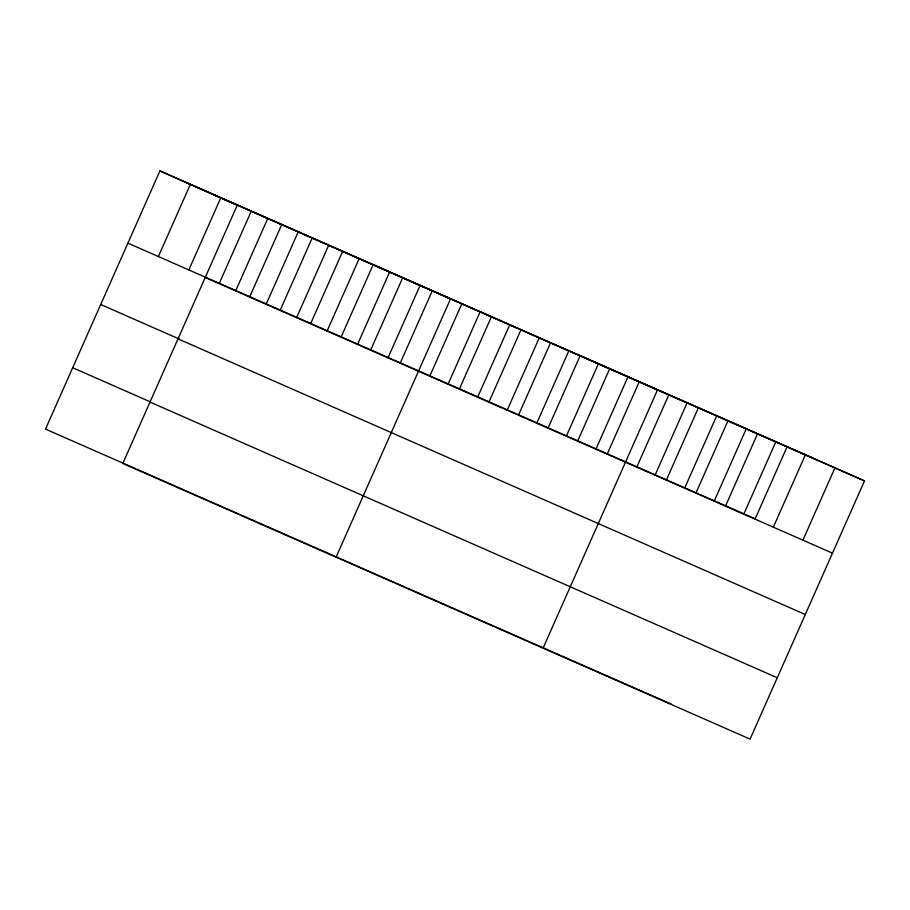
<?xml version="1.0" encoding="UTF-8"?>
<svg xmlns="http://www.w3.org/2000/svg" width="910" height="910" viewBox="0 0 910 910"><rect width="100%" height="100%" fill="white"/><g stroke="black" fill="none" stroke-linecap="round" stroke-linejoin="round"><path stroke-width="1.36" d="M159.921 170.887L237.226 205.228L122.804 463.452L750.079 739.113L864.5 480.901L159.921 170.887L45.5 429.099L135.635 468.707M158.374 256.529L190.395 184.275M188.836 269.917L220.857 197.663M219.31 283.306L251.331 211.052M235.667 290.881L267.688 218.616M249.772 296.705L281.793 224.44M266.141 304.27L298.161 232.016M280.246 310.094L312.266 237.828M296.603 317.658L328.624 245.404M310.708 323.482L342.729 251.228M327.077 331.047L359.097 258.793M341.182 336.871L373.202 264.617L450.495 298.958L336.074 557.17M357.539 344.435L389.56 272.181M370.745 349.861L402.766 277.607M388.013 357.823L420.033 285.569M400.32 362.863L432.341 290.608M429.895 375.853L461.916 303.599M448.05 384.213L480.07 311.959M459.47 388.854L491.48 316.6M477.625 397.204L509.646 324.95M489.034 401.845L521.055 329.591M507.188 410.205L539.209 337.951M518.609 414.846L550.63 342.592M536.764 423.195L568.784 350.941M548.184 427.837L580.205 355.583L657.498 389.935L543.077 648.147M566.338 436.197L598.359 363.943M577.748 440.838L609.768 368.584M595.913 449.187L627.923 376.933M607.323 453.828L639.343 381.574M636.898 466.83L668.918 394.576M655.052 475.179L687.073 402.925M666.461 479.82L698.482 407.566M684.627 488.181L716.648 415.915M696.036 492.822L728.057 420.557M714.191 501.171L746.211 428.917M725.611 505.812L757.632 433.558M743.766 514.173L775.786 441.907M787.195 446.548L755.186 518.814L127.9 243.141M773.341 527.163L805.361 454.909M802.904 540.165L834.925 467.899M185.435 182.216L812.71 457.889M211.712 193.898L864.5 480.901M205.205 277.493L832.479 553.155M100.714 304.509L179.418 339.1M178.007 338.85L805.282 614.523M72.698 367.731L150.127 401.765M149.991 402.084L777.265 677.745M136.898 469.264L197.834 496.052M199.108 496.61L228.308 509.441M229.57 509.998L257.507 522.272M258.77 522.829L288.345 535.819M289.63 536.388L317.92 548.821M319.205 549.378L375.773 574.244M377.058 574.813L406.634 587.803M407.919 588.372L494.062 626.228M495.347 626.797L524.922 639.787M526.207 640.356L643.199 691.771M644.485 692.339L671.489 704.203"/></g></svg>
